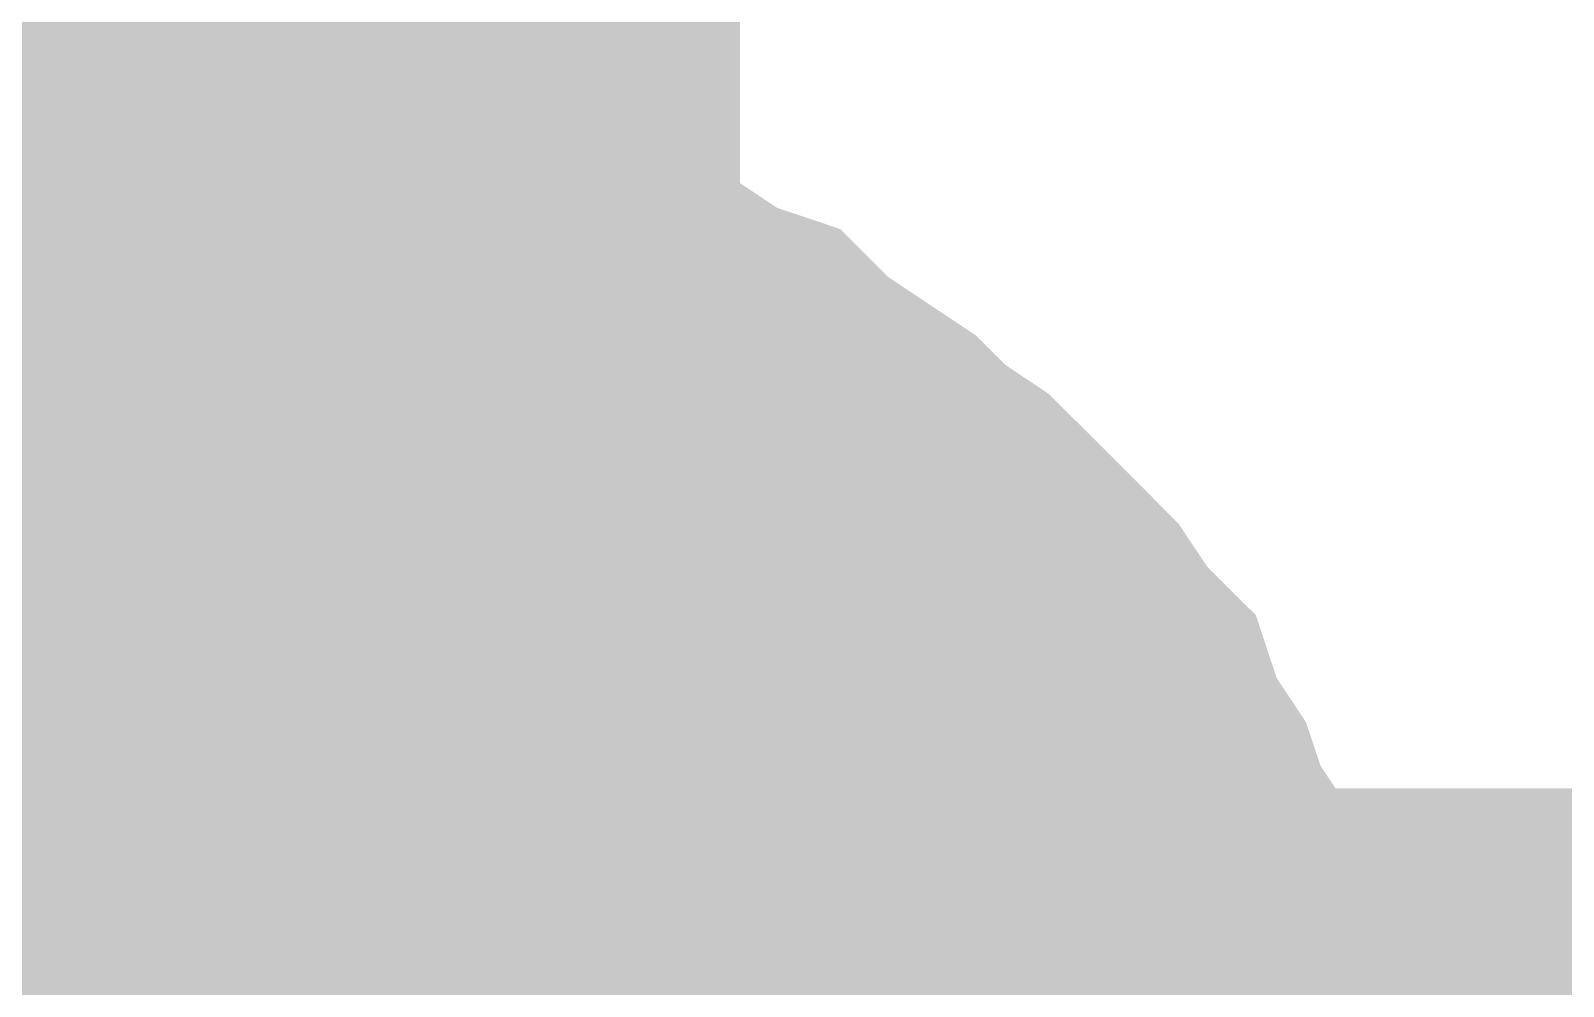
# Model space of a CAD drawing. Header units: inches. Extents: x 0 to 841, y 0 to 594.
# Drawn here: x 289.839 to 291.016, y 552.718 to 553.452 of the extents above; entities that cross this region are included whole.
import ezdxf

# ---------------------------------------------------------------- set-up
doc = ezdxf.new("R2010")
doc.units = ezdxf.units.IN
doc.layers.add('Sheet', color=255, linetype='Continuous')

msp = doc.modelspace()

# ---------------------------------------------------------------- linework, layer by layer
at = {"layer": 'Sheet'}
for points in [[(290.0089, 552.4955, 0.7493, 0.7493, 0), (290.0089, 562.4898, 0.7493, 0.7493, 0)], [(289.6833, 553.1805, 0.2997, 0.2997, 0), (289.717, 553.2029, 0.2997, 0.2997, 0), (289.7506, 553.2142, 0.2997, 0.2997, 0), (289.7843, 553.2254, 0.2997, 0.2997, 0), (289.818, 553.2366, 0.2997, 0.2997, 0), (289.8517, 553.2478, 0.2997, 0.2997, 0), (289.8966, 553.2478, 0.2997, 0.2997, 0), (289.9303, 553.2591, 0.2997, 0.2997, 0), (289.9752, 553.2591, 0.2997, 0.2997, 0), (290.0089, 553.2591, 0.2997, 0.2997, 0)], [(289.6833, 553.1805, 0.2997, 0.2997, 0), (289.717, 553.2029, 0.2997, 0.2997, 0), (289.7506, 553.2142, 0.2997, 0.2997, 0), (289.7843, 553.2254, 0.2997, 0.2997, 0), (289.818, 553.2366, 0.2997, 0.2997, 0), (289.8517, 553.2478, 0.2997, 0.2997, 0), (289.8966, 553.2478, 0.2997, 0.2997, 0), (289.9303, 553.2591, 0.2997, 0.2997, 0), (289.9752, 553.2591, 0.2997, 0.2997, 0), (290.0089, 553.2591, 0.2997, 0.2997, 0)], [(289.6833, 553.1805, 0.2997, 0.2997, 0), (289.717, 553.2029, 0.2997, 0.2997, 0), (289.7506, 553.2142, 0.2997, 0.2997, 0), (289.7843, 553.2254, 0.2997, 0.2997, 0), (289.818, 553.2366, 0.2997, 0.2997, 0), (289.8517, 553.2478, 0.2997, 0.2997, 0), (289.8966, 553.2478, 0.2997, 0.2997, 0), (289.9303, 553.2591, 0.2997, 0.2997, 0), (289.9752, 553.2591, 0.2997, 0.2997, 0), (290.0089, 553.2591, 0.2997, 0.2997, 0)], [(289.6833, 553.1805, 0.2997, 0.2997, 0), (289.717, 553.2029, 0.2997, 0.2997, 0), (289.7506, 553.2142, 0.2997, 0.2997, 0), (289.7843, 553.2254, 0.2997, 0.2997, 0), (289.818, 553.2366, 0.2997, 0.2997, 0), (289.8517, 553.2478, 0.2997, 0.2997, 0), (289.8966, 553.2478, 0.2997, 0.2997, 0), (289.9303, 553.2591, 0.2997, 0.2997, 0), (289.9752, 553.2591, 0.2997, 0.2997, 0), (290.0089, 553.2591, 0.2997, 0.2997, 0)], [(290.0089, 553.2591, 0.2997, 0.2997, 0), (290.0089, 553.2591, 0.2997, 0.2997, 0)], [(290.0089, 553.2591, 0.2997, 0.2997, 0), (290.0538, 553.2591, 0.2997, 0.2997, 0), (290.0875, 553.2591, 0.2997, 0.2997, 0), (290.1212, 553.2478, 0.2997, 0.2997, 0), (290.1661, 553.2478, 0.2997, 0.2997, 0), (290.1998, 553.2366, 0.2997, 0.2997, 0), (290.2335, 553.2254, 0.2997, 0.2997, 0), (290.2784, 553.2142, 0.2997, 0.2997, 0), (290.3121, 553.2029, 0.2997, 0.2997, 0), (290.3458, 553.1805, 0.2997, 0.2997, 0), (290.3795, 553.1692, 0.2997, 0.2997, 0), (290.4019, 553.1468, 0.2997, 0.2997, 0), (290.4356, 553.1243, 0.2997, 0.2997, 0), (290.4693, 553.1019, 0.2997, 0.2997, 0), (290.4917, 553.0794, 0.2997, 0.2997, 0), (290.5254, 553.0569, 0.2997, 0.2997, 0), (290.5479, 553.0345, 0.2997, 0.2997, 0), (290.5704, 553.012, 0.2997, 0.2997, 0), (290.604, 552.9783, 0.2997, 0.2997, 0), (290.6265, 552.9446, 0.2997, 0.2997, 0), (290.649, 552.9222, 0.2997, 0.2997, 0), (290.6602, 552.8885, 0.2997, 0.2997, 0), (290.6826, 552.8548, 0.2997, 0.2997, 0), (290.6939, 552.8211, 0.2997, 0.2997, 0), (290.7163, 552.7874, 0.2997, 0.2997, 0), (290.7276, 552.7537, 0.2997, 0.2997, 0), (290.7388, 552.7201, 0.2997, 0.2997, 0), (290.75, 552.6864, 0.2997, 0.2997, 0), (290.7612, 552.6527, 0.2997, 0.2997, 0), (290.7612, 552.6078, 0.2997, 0.2997, 0), (290.7725, 552.5741, 0.2997, 0.2997, 0), (290.7725, 552.5292, 0.2997, 0.2997, 0)], [(290.0089, 553.2591, 0.2997, 0.2997, 0), (290.0089, 553.2591, 0.2997, 0.2997, 0)], [(290.0089, 553.2591, 0.2997, 0.2997, 0), (290.0538, 553.2591, 0.2997, 0.2997, 0), (290.0875, 553.2591, 0.2997, 0.2997, 0), (290.1212, 553.2478, 0.2997, 0.2997, 0), (290.1661, 553.2478, 0.2997, 0.2997, 0), (290.1998, 553.2366, 0.2997, 0.2997, 0), (290.2335, 553.2254, 0.2997, 0.2997, 0), (290.2784, 553.2142, 0.2997, 0.2997, 0), (290.3121, 553.2029, 0.2997, 0.2997, 0), (290.3458, 553.1805, 0.2997, 0.2997, 0), (290.3795, 553.1692, 0.2997, 0.2997, 0), (290.4019, 553.1468, 0.2997, 0.2997, 0), (290.4356, 553.1243, 0.2997, 0.2997, 0), (290.4693, 553.1019, 0.2997, 0.2997, 0), (290.4917, 553.0794, 0.2997, 0.2997, 0), (290.5254, 553.0569, 0.2997, 0.2997, 0), (290.5479, 553.0345, 0.2997, 0.2997, 0), (290.5704, 553.012, 0.2997, 0.2997, 0), (290.604, 552.9783, 0.2997, 0.2997, 0), (290.6265, 552.9446, 0.2997, 0.2997, 0), (290.649, 552.9222, 0.2997, 0.2997, 0), (290.6602, 552.8885, 0.2997, 0.2997, 0), (290.6826, 552.8548, 0.2997, 0.2997, 0), (290.6939, 552.8211, 0.2997, 0.2997, 0), (290.7163, 552.7874, 0.2997, 0.2997, 0), (290.7276, 552.7537, 0.2997, 0.2997, 0), (290.7388, 552.7201, 0.2997, 0.2997, 0), (290.75, 552.6864, 0.2997, 0.2997, 0), (290.7612, 552.6527, 0.2997, 0.2997, 0), (290.7612, 552.6078, 0.2997, 0.2997, 0), (290.7725, 552.5741, 0.2997, 0.2997, 0), (290.7725, 552.5292, 0.2997, 0.2997, 0)], [(290.0089, 553.2591, 0.2997, 0.2997, 0), (290.0089, 553.2591, 0.2997, 0.2997, 0)], [(290.0089, 553.2591, 0.2997, 0.2997, 0), (290.0538, 553.2591, 0.2997, 0.2997, 0), (290.0875, 553.2591, 0.2997, 0.2997, 0), (290.1212, 553.2478, 0.2997, 0.2997, 0), (290.1661, 553.2478, 0.2997, 0.2997, 0), (290.1998, 553.2366, 0.2997, 0.2997, 0), (290.2335, 553.2254, 0.2997, 0.2997, 0), (290.2784, 553.2142, 0.2997, 0.2997, 0), (290.3121, 553.2029, 0.2997, 0.2997, 0), (290.3458, 553.1805, 0.2997, 0.2997, 0), (290.3795, 553.1692, 0.2997, 0.2997, 0), (290.4019, 553.1468, 0.2997, 0.2997, 0), (290.4356, 553.1243, 0.2997, 0.2997, 0), (290.4693, 553.1019, 0.2997, 0.2997, 0), (290.4917, 553.0794, 0.2997, 0.2997, 0), (290.5254, 553.0569, 0.2997, 0.2997, 0), (290.5479, 553.0345, 0.2997, 0.2997, 0), (290.5704, 553.012, 0.2997, 0.2997, 0), (290.604, 552.9783, 0.2997, 0.2997, 0), (290.6265, 552.9446, 0.2997, 0.2997, 0), (290.649, 552.9222, 0.2997, 0.2997, 0), (290.6602, 552.8885, 0.2997, 0.2997, 0), (290.6826, 552.8548, 0.2997, 0.2997, 0), (290.6939, 552.8211, 0.2997, 0.2997, 0), (290.7163, 552.7874, 0.2997, 0.2997, 0), (290.7276, 552.7537, 0.2997, 0.2997, 0), (290.7388, 552.7201, 0.2997, 0.2997, 0), (290.75, 552.6864, 0.2997, 0.2997, 0), (290.7612, 552.6527, 0.2997, 0.2997, 0), (290.7612, 552.6078, 0.2997, 0.2997, 0), (290.7725, 552.5741, 0.2997, 0.2997, 0), (290.7725, 552.5292, 0.2997, 0.2997, 0)], [(290.0089, 553.2591, 0.2997, 0.2997, 0), (290.0089, 553.2591, 0.2997, 0.2997, 0)], [(290.0089, 553.2591, 0.2997, 0.2997, 0), (290.0538, 553.2591, 0.2997, 0.2997, 0), (290.0875, 553.2591, 0.2997, 0.2997, 0), (290.1212, 553.2478, 0.2997, 0.2997, 0), (290.1661, 553.2478, 0.2997, 0.2997, 0), (290.1998, 553.2366, 0.2997, 0.2997, 0), (290.2335, 553.2254, 0.2997, 0.2997, 0), (290.2784, 553.2142, 0.2997, 0.2997, 0), (290.3121, 553.2029, 0.2997, 0.2997, 0), (290.3458, 553.1805, 0.2997, 0.2997, 0), (290.3795, 553.1692, 0.2997, 0.2997, 0), (290.4019, 553.1468, 0.2997, 0.2997, 0), (290.4356, 553.1243, 0.2997, 0.2997, 0), (290.4693, 553.1019, 0.2997, 0.2997, 0), (290.4917, 553.0794, 0.2997, 0.2997, 0), (290.5254, 553.0569, 0.2997, 0.2997, 0), (290.5479, 553.0345, 0.2997, 0.2997, 0), (290.5704, 553.012, 0.2997, 0.2997, 0), (290.604, 552.9783, 0.2997, 0.2997, 0), (290.6265, 552.9446, 0.2997, 0.2997, 0), (290.649, 552.9222, 0.2997, 0.2997, 0), (290.6602, 552.8885, 0.2997, 0.2997, 0), (290.6826, 552.8548, 0.2997, 0.2997, 0), (290.6939, 552.8211, 0.2997, 0.2997, 0), (290.7163, 552.7874, 0.2997, 0.2997, 0), (290.7276, 552.7537, 0.2997, 0.2997, 0), (290.7388, 552.7201, 0.2997, 0.2997, 0), (290.75, 552.6864, 0.2997, 0.2997, 0), (290.7612, 552.6527, 0.2997, 0.2997, 0), (290.7612, 552.6078, 0.2997, 0.2997, 0), (290.7725, 552.5741, 0.2997, 0.2997, 0), (290.7725, 552.5292, 0.2997, 0.2997, 0)], [(289.7843, 553.2254, 0.0991, 0.0991, 0), (289.818, 553.2366, 0.0991, 0.0991, 0), (289.8517, 553.2478, 0.0991, 0.0991, 0), (289.8966, 553.2478, 0.0991, 0.0991, 0), (289.9303, 553.2591, 0.0991, 0.0991, 0), (289.9752, 553.2591, 0.0991, 0.0991, 0), (290.0089, 553.2591, 0.0991, 0.0991, 0)], [(289.7843, 553.2254, 0.0991, 0.0991, 0), (289.818, 553.2366, 0.0991, 0.0991, 0), (289.8517, 553.2478, 0.0991, 0.0991, 0), (289.8966, 553.2478, 0.0991, 0.0991, 0), (289.9303, 553.2591, 0.0991, 0.0991, 0), (289.9752, 553.2591, 0.0991, 0.0991, 0), (290.0089, 553.2591, 0.0991, 0.0991, 0)], [(289.7843, 553.2254, 0.0991, 0.0991, 0), (289.818, 553.2366, 0.0991, 0.0991, 0), (289.8517, 553.2478, 0.0991, 0.0991, 0), (289.8966, 553.2478, 0.0991, 0.0991, 0), (289.9303, 553.2591, 0.0991, 0.0991, 0), (289.9752, 553.2591, 0.0991, 0.0991, 0), (290.0089, 553.2591, 0.0991, 0.0991, 0)], [(289.7843, 553.2254, 0.0991, 0.0991, 0), (289.818, 553.2366, 0.0991, 0.0991, 0), (289.8517, 553.2478, 0.0991, 0.0991, 0), (289.8966, 553.2478, 0.0991, 0.0991, 0), (289.9303, 553.2591, 0.0991, 0.0991, 0), (289.9752, 553.2591, 0.0991, 0.0991, 0), (290.0089, 553.2591, 0.0991, 0.0991, 0)], [(290.0089, 553.2591, 0.0991, 0.0991, 0), (290.0089, 553.2591, 0.0991, 0.0991, 0)], [(290.0089, 553.2591, 0.0991, 0.0991, 0), (290.0538, 553.2591, 0.0991, 0.0991, 0), (290.0875, 553.2591, 0.0991, 0.0991, 0), (290.1212, 553.2478, 0.0991, 0.0991, 0), (290.1661, 553.2478, 0.0991, 0.0991, 0), (290.1998, 553.2366, 0.0991, 0.0991, 0), (290.2335, 553.2254, 0.0991, 0.0991, 0), (290.2784, 553.2142, 0.0991, 0.0991, 0), (290.3121, 553.2029, 0.0991, 0.0991, 0), (290.3458, 553.1805, 0.0991, 0.0991, 0), (290.3795, 553.1692, 0.0991, 0.0991, 0), (290.4019, 553.1468, 0.0991, 0.0991, 0), (290.4356, 553.1243, 0.0991, 0.0991, 0), (290.4693, 553.1019, 0.0991, 0.0991, 0), (290.4917, 553.0794, 0.0991, 0.0991, 0), (290.5254, 553.0569, 0.0991, 0.0991, 0), (290.5479, 553.0345, 0.0991, 0.0991, 0), (290.5704, 553.012, 0.0991, 0.0991, 0), (290.604, 552.9783, 0.0991, 0.0991, 0), (290.6265, 552.9446, 0.0991, 0.0991, 0), (290.649, 552.9222, 0.0991, 0.0991, 0), (290.6602, 552.8885, 0.0991, 0.0991, 0), (290.6826, 552.8548, 0.0991, 0.0991, 0), (290.6939, 552.8211, 0.0991, 0.0991, 0), (290.7163, 552.7874, 0.0991, 0.0991, 0), (290.7276, 552.7537, 0.0991, 0.0991, 0), (290.7388, 552.7201, 0.0991, 0.0991, 0), (290.75, 552.6864, 0.0991, 0.0991, 0), (290.7612, 552.6527, 0.0991, 0.0991, 0)], [(290.0089, 553.2591, 0.0991, 0.0991, 0), (290.0089, 553.2591, 0.0991, 0.0991, 0)], [(290.0089, 553.2591, 0.0991, 0.0991, 0), (290.0538, 553.2591, 0.0991, 0.0991, 0), (290.0875, 553.2591, 0.0991, 0.0991, 0), (290.1212, 553.2478, 0.0991, 0.0991, 0), (290.1661, 553.2478, 0.0991, 0.0991, 0), (290.1998, 553.2366, 0.0991, 0.0991, 0), (290.2335, 553.2254, 0.0991, 0.0991, 0), (290.2784, 553.2142, 0.0991, 0.0991, 0), (290.3121, 553.2029, 0.0991, 0.0991, 0), (290.3458, 553.1805, 0.0991, 0.0991, 0), (290.3795, 553.1692, 0.0991, 0.0991, 0), (290.4019, 553.1468, 0.0991, 0.0991, 0), (290.4356, 553.1243, 0.0991, 0.0991, 0), (290.4693, 553.1019, 0.0991, 0.0991, 0), (290.4917, 553.0794, 0.0991, 0.0991, 0), (290.5254, 553.0569, 0.0991, 0.0991, 0), (290.5479, 553.0345, 0.0991, 0.0991, 0), (290.5704, 553.012, 0.0991, 0.0991, 0), (290.604, 552.9783, 0.0991, 0.0991, 0), (290.6265, 552.9446, 0.0991, 0.0991, 0), (290.649, 552.9222, 0.0991, 0.0991, 0), (290.6602, 552.8885, 0.0991, 0.0991, 0), (290.6826, 552.8548, 0.0991, 0.0991, 0), (290.6939, 552.8211, 0.0991, 0.0991, 0), (290.7163, 552.7874, 0.0991, 0.0991, 0), (290.7276, 552.7537, 0.0991, 0.0991, 0), (290.7388, 552.7201, 0.0991, 0.0991, 0), (290.75, 552.6864, 0.0991, 0.0991, 0), (290.7612, 552.6527, 0.0991, 0.0991, 0)], [(290.0089, 553.2591, 0.0991, 0.0991, 0), (290.0089, 553.2591, 0.0991, 0.0991, 0)], [(290.0089, 553.2591, 0.0991, 0.0991, 0), (290.0538, 553.2591, 0.0991, 0.0991, 0), (290.0875, 553.2591, 0.0991, 0.0991, 0), (290.1212, 553.2478, 0.0991, 0.0991, 0), (290.1661, 553.2478, 0.0991, 0.0991, 0), (290.1998, 553.2366, 0.0991, 0.0991, 0), (290.2335, 553.2254, 0.0991, 0.0991, 0), (290.2784, 553.2142, 0.0991, 0.0991, 0), (290.3121, 553.2029, 0.0991, 0.0991, 0), (290.3458, 553.1805, 0.0991, 0.0991, 0), (290.3795, 553.1692, 0.0991, 0.0991, 0), (290.4019, 553.1468, 0.0991, 0.0991, 0), (290.4356, 553.1243, 0.0991, 0.0991, 0), (290.4693, 553.1019, 0.0991, 0.0991, 0), (290.4917, 553.0794, 0.0991, 0.0991, 0), (290.5254, 553.0569, 0.0991, 0.0991, 0), (290.5479, 553.0345, 0.0991, 0.0991, 0), (290.5704, 553.012, 0.0991, 0.0991, 0), (290.604, 552.9783, 0.0991, 0.0991, 0), (290.6265, 552.9446, 0.0991, 0.0991, 0), (290.649, 552.9222, 0.0991, 0.0991, 0), (290.6602, 552.8885, 0.0991, 0.0991, 0), (290.6826, 552.8548, 0.0991, 0.0991, 0), (290.6939, 552.8211, 0.0991, 0.0991, 0), (290.7163, 552.7874, 0.0991, 0.0991, 0), (290.7276, 552.7537, 0.0991, 0.0991, 0), (290.7388, 552.7201, 0.0991, 0.0991, 0), (290.75, 552.6864, 0.0991, 0.0991, 0), (290.7612, 552.6527, 0.0991, 0.0991, 0)], [(290.0089, 553.2591, 0.0991, 0.0991, 0), (290.0089, 553.2591, 0.0991, 0.0991, 0)], [(290.0089, 553.2591, 0.0991, 0.0991, 0), (290.0538, 553.2591, 0.0991, 0.0991, 0), (290.0875, 553.2591, 0.0991, 0.0991, 0), (290.1212, 553.2478, 0.0991, 0.0991, 0), (290.1661, 553.2478, 0.0991, 0.0991, 0), (290.1998, 553.2366, 0.0991, 0.0991, 0), (290.2335, 553.2254, 0.0991, 0.0991, 0), (290.2784, 553.2142, 0.0991, 0.0991, 0), (290.3121, 553.2029, 0.0991, 0.0991, 0), (290.3458, 553.1805, 0.0991, 0.0991, 0), (290.3795, 553.1692, 0.0991, 0.0991, 0), (290.4019, 553.1468, 0.0991, 0.0991, 0), (290.4356, 553.1243, 0.0991, 0.0991, 0), (290.4693, 553.1019, 0.0991, 0.0991, 0), (290.4917, 553.0794, 0.0991, 0.0991, 0), (290.5254, 553.0569, 0.0991, 0.0991, 0), (290.5479, 553.0345, 0.0991, 0.0991, 0), (290.5704, 553.012, 0.0991, 0.0991, 0), (290.604, 552.9783, 0.0991, 0.0991, 0), (290.6265, 552.9446, 0.0991, 0.0991, 0), (290.649, 552.9222, 0.0991, 0.0991, 0), (290.6602, 552.8885, 0.0991, 0.0991, 0), (290.6826, 552.8548, 0.0991, 0.0991, 0), (290.6939, 552.8211, 0.0991, 0.0991, 0), (290.7163, 552.7874, 0.0991, 0.0991, 0), (290.7276, 552.7537, 0.0991, 0.0991, 0), (290.7388, 552.7201, 0.0991, 0.0991, 0), (290.75, 552.6864, 0.0991, 0.0991, 0), (290.7612, 552.6527, 0.0991, 0.0991, 0)], [(289.6833, 552.8885, 0.2997, 0.2997, 0), (289.7057, 552.8997, 0.2997, 0.2997, 0), (289.7282, 552.911, 0.2997, 0.2997, 0), (289.7506, 552.9334, 0.2997, 0.2997, 0), (289.7619, 552.9446, 0.2997, 0.2997, 0), (289.7843, 552.9559, 0.2997, 0.2997, 0), (289.8068, 552.9559, 0.2997, 0.2997, 0), (289.8292, 552.9671, 0.2997, 0.2997, 0), (289.8629, 552.9783, 0.2997, 0.2997, 0), (289.8854, 552.9896, 0.2997, 0.2997, 0), (289.9078, 552.9896, 0.2997, 0.2997, 0), (289.9303, 552.9896, 0.2997, 0.2997, 0), (289.9528, 553.0008, 0.2997, 0.2997, 0), (289.9864, 553.0008, 0.2997, 0.2997, 0), (290.0089, 553.0008, 0.2997, 0.2997, 0)], [(289.6833, 552.8885, 0.2997, 0.2997, 0), (289.7057, 552.8997, 0.2997, 0.2997, 0), (289.7282, 552.911, 0.2997, 0.2997, 0), (289.7506, 552.9334, 0.2997, 0.2997, 0), (289.7619, 552.9446, 0.2997, 0.2997, 0), (289.7843, 552.9559, 0.2997, 0.2997, 0), (289.8068, 552.9559, 0.2997, 0.2997, 0), (289.8292, 552.9671, 0.2997, 0.2997, 0), (289.8629, 552.9783, 0.2997, 0.2997, 0), (289.8854, 552.9896, 0.2997, 0.2997, 0), (289.9078, 552.9896, 0.2997, 0.2997, 0), (289.9303, 552.9896, 0.2997, 0.2997, 0), (289.9528, 553.0008, 0.2997, 0.2997, 0), (289.9864, 553.0008, 0.2997, 0.2997, 0), (290.0089, 553.0008, 0.2997, 0.2997, 0)], [(289.6833, 552.8885, 0.2997, 0.2997, 0), (289.7057, 552.8997, 0.2997, 0.2997, 0), (289.7282, 552.911, 0.2997, 0.2997, 0), (289.7506, 552.9334, 0.2997, 0.2997, 0), (289.7619, 552.9446, 0.2997, 0.2997, 0), (289.7843, 552.9559, 0.2997, 0.2997, 0), (289.8068, 552.9559, 0.2997, 0.2997, 0), (289.8292, 552.9671, 0.2997, 0.2997, 0), (289.8629, 552.9783, 0.2997, 0.2997, 0), (289.8854, 552.9896, 0.2997, 0.2997, 0), (289.9078, 552.9896, 0.2997, 0.2997, 0), (289.9303, 552.9896, 0.2997, 0.2997, 0), (289.9528, 553.0008, 0.2997, 0.2997, 0), (289.9864, 553.0008, 0.2997, 0.2997, 0), (290.0089, 553.0008, 0.2997, 0.2997, 0)], [(290.0089, 553.0008, 0.2997, 0.2997, 0), (290.0089, 553.0008, 0.2997, 0.2997, 0)], [(290.0089, 553.0008, 0.2997, 0.2997, 0), (290.0314, 553.0008, 0.2997, 0.2997, 0), (290.0651, 553.0008, 0.2997, 0.2997, 0), (290.0875, 552.9896, 0.2997, 0.2997, 0), (290.11, 552.9896, 0.2997, 0.2997, 0), (290.1324, 552.9896, 0.2997, 0.2997, 0), (290.1661, 552.9783, 0.2997, 0.2997, 0), (290.1886, 552.9671, 0.2997, 0.2997, 0), (290.211, 552.9559, 0.2997, 0.2997, 0), (290.2335, 552.9559, 0.2997, 0.2997, 0), (290.2559, 552.9446, 0.2997, 0.2997, 0), (290.2784, 552.9334, 0.2997, 0.2997, 0), (290.3009, 552.911, 0.2997, 0.2997, 0), (290.3121, 552.8997, 0.2997, 0.2997, 0), (290.3345, 552.8885, 0.2997, 0.2997, 0), (290.357, 552.866, 0.2997, 0.2997, 0), (290.3682, 552.8548, 0.2997, 0.2997, 0), (290.3907, 552.8324, 0.2997, 0.2997, 0), (290.4019, 552.8211, 0.2997, 0.2997, 0), (290.4244, 552.7987, 0.2997, 0.2997, 0), (290.4356, 552.7762, 0.2997, 0.2997, 0), (290.4468, 552.7537, 0.2997, 0.2997, 0), (290.4581, 552.7425, 0.2997, 0.2997, 0), (290.4693, 552.7201, 0.2997, 0.2997, 0), (290.4805, 552.6976, 0.2997, 0.2997, 0), (290.4917, 552.6751, 0.2997, 0.2997, 0), (290.503, 552.6414, 0.2997, 0.2997, 0), (290.5142, 552.619, 0.2997, 0.2997, 0), (290.5142, 552.5965, 0.2997, 0.2997, 0), (290.5142, 552.5741, 0.2997, 0.2997, 0), (290.5254, 552.5516, 0.2997, 0.2997, 0)], [(290.0089, 553.0008, 0.2997, 0.2997, 0), (290.0089, 553.0008, 0.2997, 0.2997, 0)], [(290.0089, 553.0008, 0.2997, 0.2997, 0), (290.0314, 553.0008, 0.2997, 0.2997, 0), (290.0651, 553.0008, 0.2997, 0.2997, 0), (290.0875, 552.9896, 0.2997, 0.2997, 0), (290.11, 552.9896, 0.2997, 0.2997, 0), (290.1324, 552.9896, 0.2997, 0.2997, 0), (290.1661, 552.9783, 0.2997, 0.2997, 0), (290.1886, 552.9671, 0.2997, 0.2997, 0), (290.211, 552.9559, 0.2997, 0.2997, 0), (290.2335, 552.9559, 0.2997, 0.2997, 0), (290.2559, 552.9446, 0.2997, 0.2997, 0), (290.2784, 552.9334, 0.2997, 0.2997, 0), (290.3009, 552.911, 0.2997, 0.2997, 0), (290.3121, 552.8997, 0.2997, 0.2997, 0), (290.3345, 552.8885, 0.2997, 0.2997, 0), (290.357, 552.866, 0.2997, 0.2997, 0), (290.3682, 552.8548, 0.2997, 0.2997, 0), (290.3907, 552.8324, 0.2997, 0.2997, 0), (290.4019, 552.8211, 0.2997, 0.2997, 0), (290.4244, 552.7987, 0.2997, 0.2997, 0), (290.4356, 552.7762, 0.2997, 0.2997, 0), (290.4468, 552.7537, 0.2997, 0.2997, 0), (290.4581, 552.7425, 0.2997, 0.2997, 0), (290.4693, 552.7201, 0.2997, 0.2997, 0), (290.4805, 552.6976, 0.2997, 0.2997, 0), (290.4917, 552.6751, 0.2997, 0.2997, 0), (290.503, 552.6414, 0.2997, 0.2997, 0), (290.5142, 552.619, 0.2997, 0.2997, 0), (290.5142, 552.5965, 0.2997, 0.2997, 0), (290.5142, 552.5741, 0.2997, 0.2997, 0), (290.5254, 552.5516, 0.2997, 0.2997, 0)], [(290.0089, 553.0008, 0.2997, 0.2997, 0), (290.0089, 553.0008, 0.2997, 0.2997, 0)], [(290.0089, 553.0008, 0.2997, 0.2997, 0), (290.0314, 553.0008, 0.2997, 0.2997, 0), (290.0651, 553.0008, 0.2997, 0.2997, 0), (290.0875, 552.9896, 0.2997, 0.2997, 0), (290.11, 552.9896, 0.2997, 0.2997, 0), (290.1324, 552.9896, 0.2997, 0.2997, 0), (290.1661, 552.9783, 0.2997, 0.2997, 0), (290.1886, 552.9671, 0.2997, 0.2997, 0), (290.211, 552.9559, 0.2997, 0.2997, 0), (290.2335, 552.9559, 0.2997, 0.2997, 0), (290.2559, 552.9446, 0.2997, 0.2997, 0), (290.2784, 552.9334, 0.2997, 0.2997, 0), (290.3009, 552.911, 0.2997, 0.2997, 0), (290.3121, 552.8997, 0.2997, 0.2997, 0), (290.3345, 552.8885, 0.2997, 0.2997, 0), (290.357, 552.866, 0.2997, 0.2997, 0), (290.3682, 552.8548, 0.2997, 0.2997, 0), (290.3907, 552.8324, 0.2997, 0.2997, 0), (290.4019, 552.8211, 0.2997, 0.2997, 0), (290.4244, 552.7987, 0.2997, 0.2997, 0), (290.4356, 552.7762, 0.2997, 0.2997, 0), (290.4468, 552.7537, 0.2997, 0.2997, 0), (290.4581, 552.7425, 0.2997, 0.2997, 0), (290.4693, 552.7201, 0.2997, 0.2997, 0), (290.4805, 552.6976, 0.2997, 0.2997, 0), (290.4917, 552.6751, 0.2997, 0.2997, 0), (290.503, 552.6414, 0.2997, 0.2997, 0), (290.5142, 552.619, 0.2997, 0.2997, 0), (290.5142, 552.5965, 0.2997, 0.2997, 0), (290.5142, 552.5741, 0.2997, 0.2997, 0), (290.5254, 552.5516, 0.2997, 0.2997, 0)], [(289.7843, 552.9559, 0.0991, 0.0991, 0), (289.8068, 552.9559, 0.0991, 0.0991, 0), (289.8292, 552.9671, 0.0991, 0.0991, 0), (289.8629, 552.9783, 0.0991, 0.0991, 0), (289.8854, 552.9896, 0.0991, 0.0991, 0), (289.9078, 552.9896, 0.0991, 0.0991, 0), (289.9303, 552.9896, 0.0991, 0.0991, 0), (289.9528, 553.0008, 0.0991, 0.0991, 0), (289.9864, 553.0008, 0.0991, 0.0991, 0), (290.0089, 553.0008, 0.0991, 0.0991, 0)], [(289.7843, 552.9559, 0.0991, 0.0991, 0), (289.8068, 552.9559, 0.0991, 0.0991, 0), (289.8292, 552.9671, 0.0991, 0.0991, 0), (289.8629, 552.9783, 0.0991, 0.0991, 0), (289.8854, 552.9896, 0.0991, 0.0991, 0), (289.9078, 552.9896, 0.0991, 0.0991, 0), (289.9303, 552.9896, 0.0991, 0.0991, 0), (289.9528, 553.0008, 0.0991, 0.0991, 0), (289.9864, 553.0008, 0.0991, 0.0991, 0), (290.0089, 553.0008, 0.0991, 0.0991, 0)], [(289.7843, 552.9559, 0.0991, 0.0991, 0), (289.8068, 552.9559, 0.0991, 0.0991, 0), (289.8292, 552.9671, 0.0991, 0.0991, 0), (289.8629, 552.9783, 0.0991, 0.0991, 0), (289.8854, 552.9896, 0.0991, 0.0991, 0), (289.9078, 552.9896, 0.0991, 0.0991, 0), (289.9303, 552.9896, 0.0991, 0.0991, 0), (289.9528, 553.0008, 0.0991, 0.0991, 0), (289.9864, 553.0008, 0.0991, 0.0991, 0), (290.0089, 553.0008, 0.0991, 0.0991, 0)], [(290.0089, 553.0008, 0.0991, 0.0991, 0), (290.0089, 553.0008, 0.0991, 0.0991, 0)], [(290.0089, 553.0008, 0.0991, 0.0991, 0), (290.0314, 553.0008, 0.0991, 0.0991, 0), (290.0651, 553.0008, 0.0991, 0.0991, 0), (290.0875, 552.9896, 0.0991, 0.0991, 0), (290.11, 552.9896, 0.0991, 0.0991, 0), (290.1324, 552.9896, 0.0991, 0.0991, 0), (290.1661, 552.9783, 0.0991, 0.0991, 0), (290.1886, 552.9671, 0.0991, 0.0991, 0), (290.211, 552.9559, 0.0991, 0.0991, 0), (290.2335, 552.9559, 0.0991, 0.0991, 0), (290.2559, 552.9446, 0.0991, 0.0991, 0), (290.2784, 552.9334, 0.0991, 0.0991, 0), (290.3009, 552.911, 0.0991, 0.0991, 0), (290.3121, 552.8997, 0.0991, 0.0991, 0), (290.3345, 552.8885, 0.0991, 0.0991, 0), (290.357, 552.866, 0.0991, 0.0991, 0), (290.3682, 552.8548, 0.0991, 0.0991, 0), (290.3907, 552.8324, 0.0991, 0.0991, 0), (290.4019, 552.8211, 0.0991, 0.0991, 0), (290.4244, 552.7987, 0.0991, 0.0991, 0), (290.4356, 552.7762, 0.0991, 0.0991, 0), (290.4468, 552.7537, 0.0991, 0.0991, 0), (290.4581, 552.7425, 0.0991, 0.0991, 0), (290.4693, 552.7201, 0.0991, 0.0991, 0), (290.4805, 552.6976, 0.0991, 0.0991, 0), (290.4917, 552.6751, 0.0991, 0.0991, 0), (290.503, 552.6414, 0.0991, 0.0991, 0)], [(290.0089, 553.0008, 0.0991, 0.0991, 0), (290.0089, 553.0008, 0.0991, 0.0991, 0)], [(290.0089, 553.0008, 0.0991, 0.0991, 0), (290.0314, 553.0008, 0.0991, 0.0991, 0), (290.0651, 553.0008, 0.0991, 0.0991, 0), (290.0875, 552.9896, 0.0991, 0.0991, 0), (290.11, 552.9896, 0.0991, 0.0991, 0), (290.1324, 552.9896, 0.0991, 0.0991, 0), (290.1661, 552.9783, 0.0991, 0.0991, 0), (290.1886, 552.9671, 0.0991, 0.0991, 0), (290.211, 552.9559, 0.0991, 0.0991, 0), (290.2335, 552.9559, 0.0991, 0.0991, 0), (290.2559, 552.9446, 0.0991, 0.0991, 0), (290.2784, 552.9334, 0.0991, 0.0991, 0), (290.3009, 552.911, 0.0991, 0.0991, 0), (290.3121, 552.8997, 0.0991, 0.0991, 0), (290.3345, 552.8885, 0.0991, 0.0991, 0), (290.357, 552.866, 0.0991, 0.0991, 0), (290.3682, 552.8548, 0.0991, 0.0991, 0), (290.3907, 552.8324, 0.0991, 0.0991, 0), (290.4019, 552.8211, 0.0991, 0.0991, 0), (290.4244, 552.7987, 0.0991, 0.0991, 0), (290.4356, 552.7762, 0.0991, 0.0991, 0), (290.4468, 552.7537, 0.0991, 0.0991, 0), (290.4581, 552.7425, 0.0991, 0.0991, 0), (290.4693, 552.7201, 0.0991, 0.0991, 0), (290.4805, 552.6976, 0.0991, 0.0991, 0), (290.4917, 552.6751, 0.0991, 0.0991, 0), (290.503, 552.6414, 0.0991, 0.0991, 0)], [(290.0089, 553.0008, 0.0991, 0.0991, 0), (290.0089, 553.0008, 0.0991, 0.0991, 0)], [(290.0089, 553.0008, 0.0991, 0.0991, 0), (290.0314, 553.0008, 0.0991, 0.0991, 0), (290.0651, 553.0008, 0.0991, 0.0991, 0), (290.0875, 552.9896, 0.0991, 0.0991, 0), (290.11, 552.9896, 0.0991, 0.0991, 0), (290.1324, 552.9896, 0.0991, 0.0991, 0), (290.1661, 552.9783, 0.0991, 0.0991, 0), (290.1886, 552.9671, 0.0991, 0.0991, 0), (290.211, 552.9559, 0.0991, 0.0991, 0), (290.2335, 552.9559, 0.0991, 0.0991, 0), (290.2559, 552.9446, 0.0991, 0.0991, 0), (290.2784, 552.9334, 0.0991, 0.0991, 0), (290.3009, 552.911, 0.0991, 0.0991, 0), (290.3121, 552.8997, 0.0991, 0.0991, 0), (290.3345, 552.8885, 0.0991, 0.0991, 0), (290.357, 552.866, 0.0991, 0.0991, 0), (290.3682, 552.8548, 0.0991, 0.0991, 0), (290.3907, 552.8324, 0.0991, 0.0991, 0), (290.4019, 552.8211, 0.0991, 0.0991, 0), (290.4244, 552.7987, 0.0991, 0.0991, 0), (290.4356, 552.7762, 0.0991, 0.0991, 0), (290.4468, 552.7537, 0.0991, 0.0991, 0), (290.4581, 552.7425, 0.0991, 0.0991, 0), (290.4693, 552.7201, 0.0991, 0.0991, 0), (290.4805, 552.6976, 0.0991, 0.0991, 0), (290.4917, 552.6751, 0.0991, 0.0991, 0), (290.503, 552.6414, 0.0991, 0.0991, 0)], [(277.5111, 552.4955, 0.7493, 0.7493, 0), (290.0089, 552.4955, 0.7493, 0.7493, 0), (290.0089, 537.4927, 0.7493, 0.7493, 0)], [(290.0089, 552.4955, 0.7493, 0.7493, 0), (295.017, 552.4955, 0.7493, 0.7493, 0)]]:
    msp.add_lwpolyline(points, format="xyseb", dxfattribs=at)
msp.add_lwpolyline([(289.7459, 552.4999, 0.508, 0.508, 1), (290.2539, 552.4999, 0.508, 0.508, 1)], format="xyseb", close=True, dxfattribs=at)

doc.saveas('drawing.dxf')
